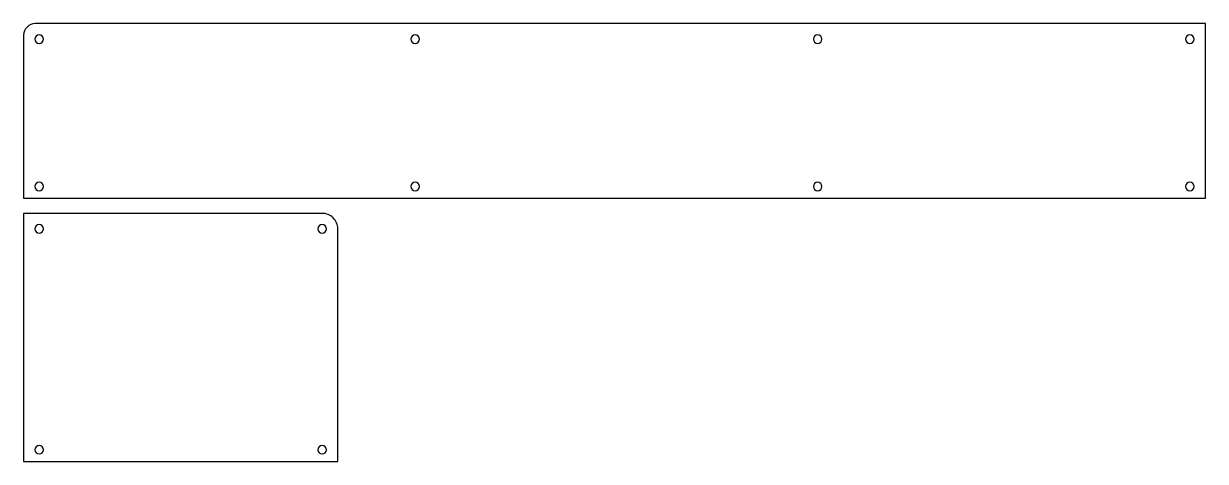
# Model space of a CAD drawing. Header units: millimetres. Extents: x 32 to 337, y 31 to 144.
import ezdxf

# ---------------------------------------------------------------- set-up
doc = ezdxf.new("R2010")
doc.units = ezdxf.units.MM

msp = doc.modelspace()

# ---------------------------------------------------------------- linework, layer by layer
at = {"extrusion": (0, -1.22465e-16, -1)}
for points in [[(-34.88, 143.56, -0.414214), (-31.88, 140.56), (-31.88, 98.56), (-336.68, 98.56), (-336.68, 143.56)], [(-31.88, 94.62), (-31.88, 30.65), (-112.9, 30.65), (-112.9, 90.62, -0.414214), (-108.9, 94.62)]]:
    msp.add_lwpolyline(points, format="xyb", close=True, dxfattribs=at)
for centre in [(-35.88, 139.56), (-132.88, 139.56), (-236.68, 139.56), (-332.68, 139.56), (-35.88, 101.56), (-132.88, 101.56), (-236.68, 101.56), (-332.68, 101.56), (-35.88, 90.62), (-108.9, 90.62), (-35.88, 33.65), (-108.9, 33.65)]:
    msp.add_circle(centre, 1.1, dxfattribs=at)

doc.saveas('drawing.dxf')
